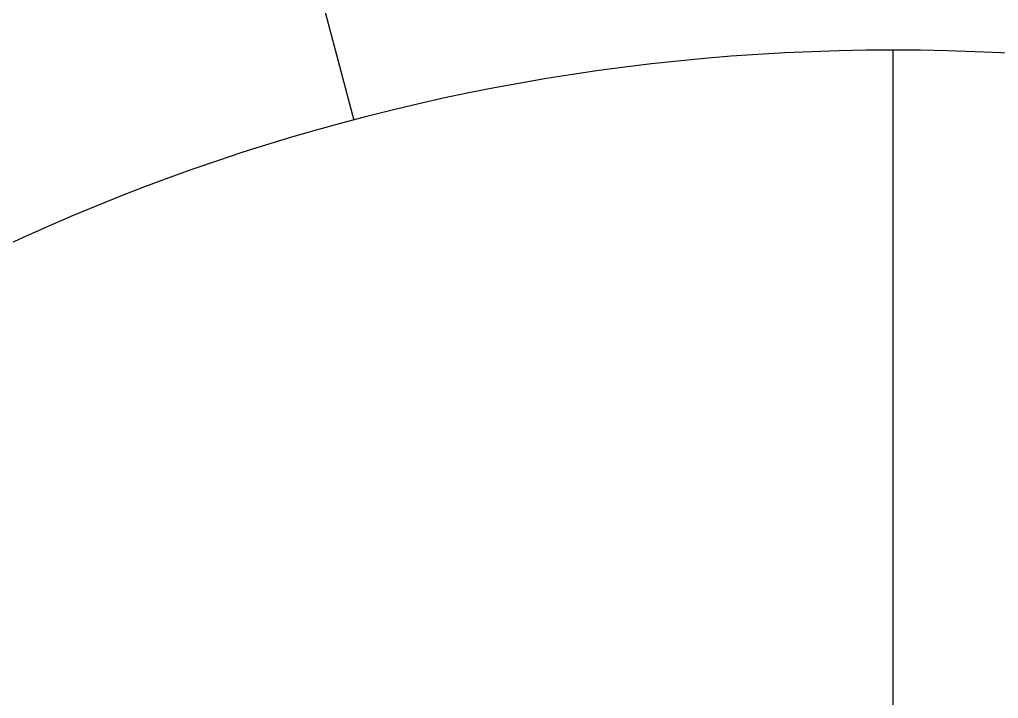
# Model space of a CAD drawing. Header units: millimetres. Extents: x -68 to 67, y -67 to 79.
# Drawn here: x -18.9 to 2.27, y 31.53 to 46.22 of the extents above; entities that cross this region are included whole.
import ezdxf

# ---------------------------------------------------------------- set-up
doc = ezdxf.new("R2010")
doc.units = ezdxf.units.MM
doc.layers.add('ENGRAVE', color=7, linetype='Continuous')

msp = doc.modelspace()

# ---------------------------------------------------------------- linework, layer by layer
at = {"layer": 'ENGRAVE'}
for points in [[(-13.7449, 51.8724), (-11.6702, 44.0426)], [(0, -45.5625), (0, 45.5625)]]:
    msp.add_lwpolyline(points, dxfattribs=at)
for radius in [66.15, 66.15, 64.3781, 61.0875, 61.0875, 58.4888, 53.6625, 53.6625, 50.8275, 45.5625, 45.5625]:
    msp.add_circle((0, 0), radius, dxfattribs=at)

doc.saveas('drawing.dxf')
